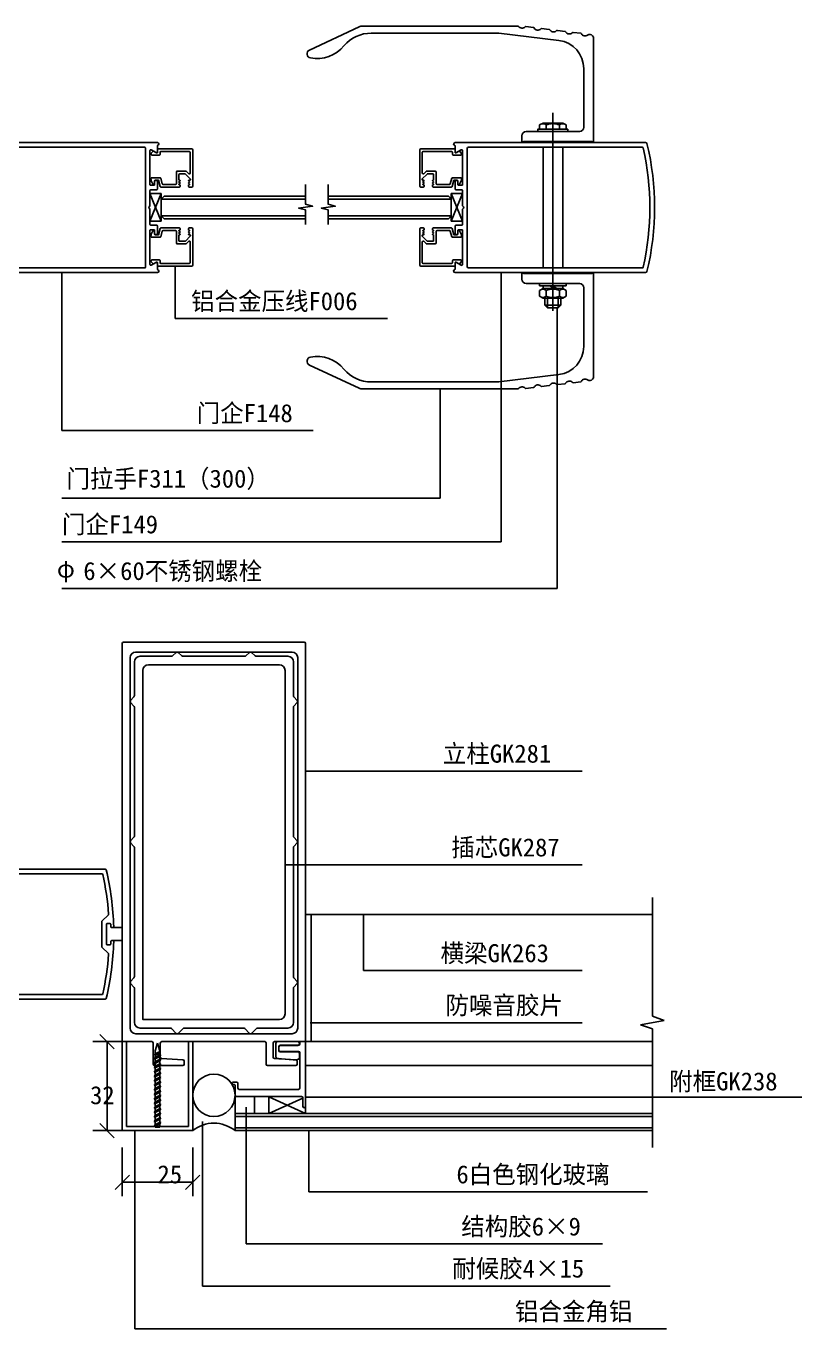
# Model space of a CAD drawing. Header units: metres. Extents: x 111638 to 112208, y 38871 to 39656.
# Drawn here: x 111933 to 112208.1, y 39155.9 to 39617.3 of the extents above; entities that cross this region are included whole.
import ezdxf

# ---------------------------------------------------------------- set-up
doc = ezdxf.new("R2010")
doc.units = ezdxf.units.M
for name, color, linetype in [('1', 1, 'Continuous'), ('AXIS', 3, 'Continuous'), ('DOTE', 1, 'Continuous'), ('PUB_DIM', 3, 'Continuous')]:
    doc.layers.add(name, color=color, linetype=linetype)

# ---------------------------------------------------------------- blocks, each defined once
blk = doc.blocks.new('SJJ')
at = {"layer": 'AXIS'}
for p, q in [((-8.2, 0.67), (-8.2, 5.54)), ((-7.7, 6.04), (-0.4, 6.04)), ((-6.7, 4.64), (-0.4, 4.64)), ((0.1, 5.54), (0.1, 5.14)), ((-7.2, 2.94), (-7.2, 4.14)), ((-0.4, 2.44), (-6.7, 2.44)), ((0.1, 0.3), (0.1, 1.94)), ((-2.05, -0.35), (-6.24, -0.07))]:
    blk.add_line(p, q, dxfattribs=at)
for centre, radius, start, end in [((-7.7, 5.54), 0.5, 90, 180), ((-6.7, 4.14), 0.5, 90, 180), ((-0.4, 5.54), 0.5, 0, 90), ((-0.4, 5.14), 0.5, 270, 0), ((-0.4, 5.14), 0.5, 270, 0), ((-7.7, 0.67), 0.5, 180, 254.02), ((-5.95, 6.79), 6.87, 254.02, 267.55), ((-6.7, 2.94), 0.5, 180, 270), ((-0.4, 1.94), 0.5, 360, 90), ((-0.4, 1.94), 0.5, 0, 90), ((-0.4, 1.94), 0.5, 0, 90), ((-0.4, 0.3), 0.5, 286.49, 0), ((-1.6, 4.36), 4.73, 264.63, 286.49)]:
    blk.add_arc(centre, radius, start, end, dxfattribs=at)
blk = doc.blocks.new('_ArchTick')
at = {"color": 0, "linetype": 'ByBlock'}
blk.add_lwpolyline([(-0.5, -0.5), (0.5, 0.5)], dxfattribs=at)

msp = doc.modelspace()

# ---------------------------------------------------------------- hatches: boundary and pattern name
at = {"layer": 'PUB_DIM'}
h = msp.add_hatch(dxfattribs=at)
h.set_pattern_fill('HEX', scale=10)
h.paths.add_polyline_path([(112007.1, 39238.63, 1), (111992.1, 39238.63, 1)])
h = msp.add_hatch(dxfattribs=at)
h.set_pattern_fill('DASH', scale=10)
h.paths.add_polyline_path([(111992.1, 39238.63), (111992.1, 39232.13), (111992.1, 39226.13, -0.35), (112007.1, 39226.13), (112007.1, 39232.13), (112007.1, 39238.63, -1)])
h = msp.add_hatch(dxfattribs=at)
h.set_pattern_fill('NET', scale=20)
h.paths.add_polyline_path([(112007.1, 39238.63, 0.41), (112007.6, 39238.13), (112019.1, 39238.13), (112019.1, 39232.13), (112007.1, 39232.13)])

# ---------------------------------------------------------------- linework, layer by layer
msp.add_line((112119.75, 39586.6), (112119.75, 39516.49))
at = {"layer": 'AXIS'}
for p, q in [((112116.92, 39520.96), (112116.92, 39518.52)), ((112122.57, 39518.52), (112116.92, 39518.52)), ((112117.87, 39517.58), (112116.92, 39518.52)), ((112117.87, 39520.96), (112117.87, 39517.58)), ((112121.63, 39520.96), (112121.63, 39517.58)), ((112121.63, 39517.58), (112122.57, 39518.52)), ((112122.57, 39520.96), (112122.57, 39518.52)), ((112121.63, 39517.58), (112117.87, 39517.58))]:
    msp.add_line(p, q, dxfattribs=at)
for points in [[(112115.04, 39580.75), (112115.04, 39582.28), (112116.26, 39582.98), (112123.23, 39582.98), (112124.45, 39582.28), (112124.45, 39580.75)], [(112117.39, 39582.28), (112117.39, 39580.75)], [(112122.1, 39582.28), (112122.1, 39580.75)], [(112117.39, 39521.67), (112117.39, 39523.65)], [(112122.1, 39521.67), (112122.1, 39523.65)]]:
    msp.add_lwpolyline(points, dxfattribs=at)
for points in [[(112115.64, 39582.62, -0.31), (112117.39, 39582.28)], [(112117.39, 39582.28, -0.2), (112122.1, 39582.28)], [(112122.1, 39582.28, -0.31), (112123.86, 39582.62)], [(112115.64, 39523.99, -0.31), (112117.39, 39523.65)], [(112117.39, 39523.65, -0.2), (112122.1, 39523.65)], [(112122.1, 39523.65, -0.31), (112123.86, 39523.99)], [(112117.39, 39521.67, -0.31), (112115.64, 39521.33)], [(112122.1, 39521.67, -0.2), (112117.39, 39521.67)], [(112123.86, 39521.33, -0.31), (112122.1, 39521.67)]]:
    msp.add_lwpolyline(points, format="xyb", dxfattribs=at)
for points in [[(112125.08, 39580.75), (112125.08, 39579.95), (112114.41, 39579.95), (112114.41, 39580.75)], [(112124.45, 39526.15), (112115.04, 39526.15), (112115.04, 39525.35), (112124.45, 39525.35)], [(112123.23, 39520.96), (112124.45, 39521.67), (112124.45, 39523.65), (112123.23, 39524.35), (112116.26, 39524.35), (112115.04, 39523.65), (112115.04, 39521.67), (112116.26, 39520.96)]]:
    msp.add_lwpolyline(points, close=True, dxfattribs=at)
msp.add_3dface([(112121.63, 39517.58), (112117.87, 39517.58), (112116.92, 39518.52), (112122.57, 39518.52)], dxfattribs=at)
at = {"layer": 'DOTE'}
for p, q in [((111981.92, 39557.05), (111980.92, 39556.05)), ((111980.92, 39556.05), (111980.92, 39550.05)), ((111981.92, 39557.05), (112032.1, 39557.05)), ((112082.75, 39557.05), (112040.14, 39557.05)), ((112083.75, 39556.05), (112082.75, 39557.05)), ((112083.75, 39556.05), (112083.75, 39550.05)), ((111980.92, 39550.05), (111981.92, 39549.05)), ((112083.75, 39550.05), (112082.75, 39549.05)), ((111981.92, 39549.05), (112032.1, 39549.05)), ((112082.75, 39549.05), (112040.14, 39549.05)), ((112032.1, 39302.63), (112155.02, 39302.63)), ((112032.1, 39257.63), (112155.02, 39257.63)), ((112032.1, 39249.13), (112155.02, 39249.13)), ((112007.1, 39232.13), (112007.1, 39226.13)), ((112007.1, 39232.13), (112155.02, 39232.13)), ((112007.1, 39226.13), (112155.02, 39226.13))]:
    msp.add_line(p, q, dxfattribs=at)
for points in [[(112126.7, 39615, -0.24), (112126.96, 39615.09), (112129.66, 39614.76, -0.24), (112129.88, 39614.61, 0.44), (112132.05, 39614.09, -0.17), (112132.98, 39614.35, -0.36), (112134.2, 39612.88), (112134.2, 39576.05), (112133.51, 39576.45), (112109.49, 39576.45), (112108.8, 39576.05), (112108.8, 39578.45, -0.41), (112110.3, 39579.95), (112129.2, 39579.95, 0.41), (112130.7, 39581.45), (112130.7, 39602.26, 0.38), (112121.92, 39612.19), (112100.62, 39614.8, 0.03), (112100.26, 39614.82), (112055.4, 39614.82, 0.22), (112045.7, 39610.32, -0.27), (112033.84, 39606.01, -0.73), (112033.46, 39608.84), (112051.05, 39617.04, -0.11), (112052.31, 39617.32), (112107.34, 39617.32, -0.24), (112107.58, 39617.2, 0.47), (112109.9, 39617.06, -0.24), (112110.16, 39617.16), (112112.86, 39616.82, -0.24), (112113.08, 39616.67, 0.51), (112115.5, 39616.37, -0.24), (112115.76, 39616.47), (112118.46, 39616.14, -0.24), (112118.68, 39615.98, 0.51), (112121.1, 39615.69, -0.24), (112121.36, 39615.78), (112124.06, 39615.45, -0.24), (112124.28, 39615.3, 0.51)], [(111913.1, 39557.65, -0.21), (111913.18, 39557.42, 0.02), (111913.18, 39548.69, -0.21), (111913.1, 39548.46), (111910.83, 39546.19, 0.22), (111910.74, 39545.96, 0.04), (111912.85, 39531.89, 0.35), (111913.14, 39531.65), (111975.02, 39531.65, 0.41), (111975.32, 39531.95), (111975.32, 39574.15, 0.41), (111975.02, 39574.45), (111913.14, 39574.45, 0.35), (111912.85, 39574.22, 0.04), (111910.74, 39560.15, 0.22), (111910.83, 39559.91)], [(111980.49, 39572.61, -0.41), (111980.79, 39572.91), (111990.89, 39572.91, -0.41), (111991.19, 39572.61), (111991.19, 39565.23, -0.67), (111990.67, 39565.02), (111989.87, 39565.82, 0.2), (111989.66, 39565.91), (111986.59, 39565.91, 0.41), (111986.29, 39565.61), (111986.29, 39561.51, -0.41), (111985.99, 39561.21), (111981.55, 39561.21, -0.34), (111981.26, 39561.43), (111980.74, 39563.39, 0.34), (111980.45, 39563.61), (111977.59, 39563.61, 0.42), (111977.29, 39563.31, 0.18), (111978.06, 39561.31, 0.69), (111978.59, 39561.51), (111978.59, 39562.41, -0.41), (111978.89, 39562.71), (111979.99, 39562.71), (111980.57, 39560.53, 0.34), (111980.86, 39560.31), (111987.29, 39560.31, 0.41), (111987.59, 39560.61), (111987.59, 39560.96, 0.41), (111987.44, 39561.11), (111987.34, 39561.11, -0.68), (111987.23, 39561.37), (111987.54, 39561.65, 0.68), (111987.44, 39561.91), (111987.34, 39561.91, -0.68), (111987.23, 39562.17), (111987.54, 39562.45, 0.68), (111987.44, 39562.71), (111987.34, 39562.71, -0.41), (111987.19, 39562.86), (111987.19, 39564.71, -0.41), (111987.49, 39565.01), (111989.29, 39565.01, -0.2), (111989.5, 39564.92), (111991.2, 39563.22, -0.67), (111990.99, 39562.71), (111990.74, 39562.71, 0.68), (111990.63, 39562.45), (111990.94, 39562.17, -0.68), (111990.84, 39561.91), (111990.74, 39561.91, 0.68), (111990.63, 39561.65), (111990.94, 39561.37, -0.68), (111990.84, 39561.11), (111990.74, 39561.11, 0.41), (111990.59, 39560.96), (111990.59, 39560.61, 0.41), (111990.89, 39560.31), (111991.79, 39560.31, 0.41), (111992.09, 39560.61), (111992.09, 39573.51, 0.41), (111991.79, 39573.81), (111979.89, 39573.81, 0.41), (111979.59, 39573.51), (111979.59, 39572.91, -0.58), (111978.99, 39572.56), (111978.28, 39572.97, 0.37), (111977.9, 39572.9), (111977.38, 39572.26, 0.63), (111977.69, 39571.61), (111980.19, 39571.61, 0.41), (111980.49, 39571.91)], [(112084.18, 39572.61, 0.41), (112083.88, 39572.91), (112073.78, 39572.91, 0.41), (112073.48, 39572.61), (112073.48, 39565.23, 0.67), (112073.99, 39565.02), (112074.79, 39565.82, -0.2), (112075, 39565.91), (112078.08, 39565.91, -0.41), (112078.38, 39565.61), (112078.38, 39561.51, 0.41), (112078.68, 39561.21), (112083.11, 39561.21, 0.34), (112083.4, 39561.43), (112083.93, 39563.39, -0.34), (112084.22, 39563.61), (112087.08, 39563.61, -0.42), (112087.38, 39563.31, -0.18), (112086.6, 39561.31, -0.69), (112086.08, 39561.51), (112086.08, 39562.41, 0.41), (112085.78, 39562.71), (112084.68, 39562.71), (112084.09, 39560.53, -0.34), (112083.8, 39560.31), (112077.38, 39560.31, -0.41), (112077.08, 39560.61), (112077.08, 39560.96, -0.41), (112077.23, 39561.11), (112077.33, 39561.11, 0.68), (112077.43, 39561.37), (112077.13, 39561.65, -0.68), (112077.23, 39561.91), (112077.33, 39561.91, 0.68), (112077.43, 39562.17), (112077.13, 39562.45, -0.68), (112077.23, 39562.71), (112077.33, 39562.71, 0.41), (112077.48, 39562.86), (112077.48, 39564.71, 0.41), (112077.18, 39565.01), (112075.38, 39565.01, 0.2), (112075.16, 39564.92), (112073.46, 39563.22, 0.67), (112073.68, 39562.71), (112073.93, 39562.71, -0.68), (112074.03, 39562.45), (112073.73, 39562.17, 0.68), (112073.83, 39561.91), (112073.93, 39561.91, -0.68), (112074.03, 39561.65), (112073.73, 39561.37, 0.68), (112073.83, 39561.11), (112073.93, 39561.11, -0.41), (112074.08, 39560.96), (112074.08, 39560.61, -0.41), (112073.78, 39560.31), (112072.88, 39560.31, -0.41), (112072.58, 39560.61), (112072.58, 39573.51, -0.41), (112072.88, 39573.81), (112084.78, 39573.81, -0.41), (112085.08, 39573.51), (112085.08, 39572.91, 0.58), (112085.68, 39572.56), (112086.38, 39572.97, -0.37), (112086.76, 39572.9), (112087.29, 39572.26, -0.63), (112086.98, 39571.61), (112084.48, 39571.61, -0.41), (112084.18, 39571.91)], [(112085.1, 39572.57, 0.58), (112085.4, 39572.4), (112087.3, 39573.5, -0.58), (112087.75, 39573.24), (112087.75, 39561.22, -0.41), (112087.45, 39560.92), (112086.4, 39560.92, -0.41), (112086.1, 39561.22), (112086.1, 39562.27, 0.41), (112085.8, 39562.57), (112085.4, 39562.57, 0.41), (112085.1, 39562.27), (112085.1, 39559.61, 0.41), (112085.4, 39559.31), (112087.45, 39559.31, -0.41), (112087.75, 39559.01), (112087.75, 39553.62), (112088.03, 39553.34, -0.41), (112088.03, 39552.77), (112087.75, 39552.49), (112087.75, 39547.09, -0.41), (112087.45, 39546.79), (112085.4, 39546.79, 0.41), (112085.1, 39546.49), (112085.1, 39543.83, 0.41), (112085.4, 39543.53), (112085.8, 39543.53, 0.41), (112086.1, 39543.83), (112086.1, 39544.88, -0.41), (112086.4, 39545.18), (112087.45, 39545.18, -0.41), (112087.75, 39544.88), (112087.75, 39532.87, -0.58), (112087.3, 39532.61), (112085.4, 39533.71, 0.58), (112085.1, 39533.53), (112085.1, 39531.3, -0.31), (112084.9, 39531.02, 0.31), (112084.58, 39530.55), (112084.58, 39530.55, 0.41), (112085.08, 39530.05), (112152.63, 39530.05, 0.35), (112153.12, 39530.44, 0.12), (112153.12, 39575.67, 0.35), (112152.63, 39576.05), (112085.08, 39576.05, 0.41), (112084.58, 39575.55), (112084.58, 39575.55, 0.31), (112084.9, 39575.08, -0.31), (112085.1, 39574.8)], [(112151.43, 39531.65, 0.35), (112151.82, 39531.97, 0.11), (112151.82, 39574.14, 0.35), (112151.43, 39574.45), (112089.85, 39574.45, 0.41), (112089.35, 39573.95), (112089.35, 39532.15, 0.41), (112089.85, 39531.65)], [(111980.49, 39533.5, 0.41), (111980.79, 39533.2), (111990.89, 39533.2, 0.41), (111991.19, 39533.5), (111991.19, 39540.87, 0.67), (111990.67, 39541.09), (111989.87, 39540.28, -0.2), (111989.66, 39540.2), (111986.59, 39540.2, -0.41), (111986.29, 39540.5), (111986.29, 39544.6, 0.41), (111985.99, 39544.9), (111981.55, 39544.9, 0.34), (111981.26, 39544.67), (111980.74, 39542.72, -0.34), (111980.45, 39542.5), (111977.59, 39542.5, -0.42), (111977.29, 39542.8, -0.18), (111978.06, 39544.8, -0.69), (111978.59, 39544.6), (111978.59, 39543.7, 0.41), (111978.89, 39543.4), (111979.99, 39543.4), (111980.57, 39545.57, -0.34), (111980.86, 39545.8), (111987.29, 39545.8, -0.41), (111987.59, 39545.5), (111987.59, 39545.15, -0.41), (111987.44, 39545), (111987.34, 39545, 0.68), (111987.23, 39544.74), (111987.54, 39544.46, -0.68), (111987.44, 39544.2), (111987.34, 39544.2, 0.68), (111987.23, 39543.94), (111987.54, 39543.66, -0.68), (111987.44, 39543.4), (111987.34, 39543.4, 0.41), (111987.19, 39543.25), (111987.19, 39541.4, 0.41), (111987.49, 39541.1), (111989.29, 39541.1, 0.2), (111989.5, 39541.18), (111991.2, 39542.88, 0.67), (111990.99, 39543.4), (111990.74, 39543.4, -0.68), (111990.63, 39543.66), (111990.94, 39543.94, 0.68), (111990.84, 39544.2), (111990.74, 39544.2, -0.68), (111990.63, 39544.46), (111990.94, 39544.74, 0.68), (111990.84, 39545), (111990.74, 39545, -0.41), (111990.59, 39545.15), (111990.59, 39545.5, -0.41), (111990.89, 39545.8), (111991.79, 39545.8, -0.41), (111992.09, 39545.5), (111992.09, 39532.6, -0.41), (111991.79, 39532.3), (111979.89, 39532.3, -0.41), (111979.59, 39532.6), (111979.59, 39533.2, 0.58), (111978.99, 39533.54), (111978.28, 39533.14, -0.37), (111977.9, 39533.21), (111977.38, 39533.84, -0.63), (111977.69, 39534.5), (111980.19, 39534.5, -0.41), (111980.49, 39534.2)], [(112084.18, 39533.5, -0.41), (112083.88, 39533.2), (112073.78, 39533.2, -0.41), (112073.48, 39533.5), (112073.48, 39540.87, -0.67), (112073.99, 39541.09), (112074.79, 39540.28, 0.2), (112075, 39540.2), (112078.08, 39540.2, 0.41), (112078.38, 39540.5), (112078.38, 39544.6, -0.41), (112078.68, 39544.9), (112083.11, 39544.9, -0.34), (112083.4, 39544.67), (112083.93, 39542.72, 0.34), (112084.22, 39542.5), (112087.08, 39542.5, 0.42), (112087.38, 39542.8, 0.18), (112086.6, 39544.8, 0.69), (112086.08, 39544.6), (112086.08, 39543.7, -0.41), (112085.78, 39543.4), (112084.68, 39543.4), (112084.09, 39545.57, 0.34), (112083.8, 39545.8), (112077.38, 39545.8, 0.41), (112077.08, 39545.5), (112077.08, 39545.15, 0.41), (112077.23, 39545), (112077.33, 39545, -0.68), (112077.43, 39544.74), (112077.13, 39544.46, 0.68), (112077.23, 39544.2), (112077.33, 39544.2, -0.68), (112077.43, 39543.94), (112077.13, 39543.66, 0.68), (112077.23, 39543.4), (112077.33, 39543.4, -0.41), (112077.48, 39543.25), (112077.48, 39541.4, -0.41), (112077.18, 39541.1), (112075.38, 39541.1, -0.2), (112075.16, 39541.18), (112073.46, 39542.88, -0.67), (112073.68, 39543.4), (112073.93, 39543.4, 0.68), (112074.03, 39543.66), (112073.73, 39543.94, -0.68), (112073.83, 39544.2), (112073.93, 39544.2, 0.68), (112074.03, 39544.46), (112073.73, 39544.74, -0.68), (112073.83, 39545), (112073.93, 39545, 0.41), (112074.08, 39545.15), (112074.08, 39545.5, 0.41), (112073.78, 39545.8), (112072.88, 39545.8, 0.41), (112072.58, 39545.5), (112072.58, 39532.6, 0.41), (112072.88, 39532.3), (112084.78, 39532.3, 0.41), (112085.08, 39532.6), (112085.08, 39533.2, -0.58), (112085.68, 39533.54), (112086.38, 39533.14, 0.37), (112086.76, 39533.21), (112087.29, 39533.84, 0.63), (112086.98, 39534.5), (112084.48, 39534.5, 0.41), (112084.18, 39534.2)], [(112126.7, 39491.11, 0.24), (112126.96, 39491.01), (112129.66, 39491.34, 0.24), (112129.88, 39491.5, -0.44), (112132.05, 39492.02, 0.17), (112132.98, 39491.76, 0.36), (112134.2, 39493.23), (112134.2, 39530.05), (112133.51, 39529.65), (112109.49, 39529.65), (112108.8, 39530.05), (112108.8, 39527.65, 0.41), (112110.3, 39526.15), (112129.2, 39526.15, -0.41), (112130.7, 39524.65), (112130.7, 39503.85, -0.38), (112121.92, 39493.92), (112100.62, 39491.31, -0.03), (112100.26, 39491.28), (112055.4, 39491.28, -0.22), (112045.7, 39495.78, 0.27), (112033.84, 39500.1, 0.73), (112033.46, 39497.26), (112051.05, 39489.06, 0.11), (112052.31, 39488.78), (112107.34, 39488.78, 0.24), (112107.58, 39488.91, -0.47), (112109.9, 39489.04, 0.24), (112110.16, 39488.95), (112112.86, 39489.28, 0.24), (112113.08, 39489.43, -0.51), (112115.5, 39489.73, 0.24), (112115.76, 39489.64), (112118.46, 39489.97, 0.24), (112118.68, 39490.12, -0.51), (112121.1, 39490.42, 0.24), (112121.36, 39490.33), (112124.06, 39490.66, 0.24), (112124.28, 39490.81, -0.51)], [(111988.63, 39251.18), (111981.07, 39251.68, -0.39), (111980.6, 39252.18), (111980.6, 39257.13, -0.41), (111981.1, 39257.63), (112017.6, 39257.63, -0.41), (112018.1, 39257.13), (112018.1, 39249.63, 0.41), (112018.6, 39249.13), (112028.6, 39249.13, 0.41), (112029.1, 39249.63), (112029.1, 39250.68, 0.39), (112028.63, 39251.18), (112021.07, 39251.68, -0.39), (112020.6, 39252.18), (112020.6, 39257.13, -0.41), (112021.1, 39257.63), (112031.9, 39257.63, 0.41), (112032.1, 39257.83), (112032.1, 39398.63, 0.41), (112031.6, 39399.13), (111967.6, 39399.13, 0.41), (111967.1, 39398.63), (111967.1, 39257.83, 0.41), (111967.3, 39257.63), (111977.6, 39257.63, -0.41), (111978.1, 39257.13), (111978.1, 39249.63, 0.41), (111978.6, 39249.13), (111988.6, 39249.13, 0.41), (111989.1, 39249.63), (111989.1, 39250.68, 0.39)], [(112014.24, 39394.27, 0.2), (112014.6, 39394.13), (112025.8, 39394.13, -0.41), (112027.8, 39392.13), (112027.8, 39380.13, 0.2), (112027.94, 39379.77), (112029.15, 39378.48, -0.41), (112029.15, 39377.77), (112027.94, 39376.48, 0.2), (112027.8, 39376.13), (112027.8, 39330.38, 0.2), (112027.94, 39330.02), (112029.15, 39328.73, -0.41), (112029.15, 39328.02), (112027.94, 39326.73, 0.2), (112027.8, 39326.38), (112027.8, 39280.63, 0.2), (112027.94, 39280.27), (112029.15, 39278.98, -0.41), (112029.15, 39278.27), (112027.94, 39276.98, 0.2), (112027.8, 39276.63), (112027.8, 39264.43, -0.41), (112025.8, 39262.43), (112015.01, 39262.43, 0.2), (112014.66, 39262.28), (112012.95, 39260.57, -0.41), (112012.24, 39260.57), (112010.54, 39262.28, 0.2), (112010.18, 39262.43), (111989.01, 39262.43, 0.2), (111988.66, 39262.28), (111986.95, 39260.57, -0.41), (111986.24, 39260.57), (111984.54, 39262.28, 0.2), (111984.18, 39262.43), (111973.4, 39262.43, -0.41), (111971.4, 39264.43), (111971.4, 39276.63, 0.2), (111971.25, 39276.98), (111970.04, 39278.27, -0.41), (111970.04, 39278.98), (111971.25, 39280.27, 0.2), (111971.4, 39280.63), (111971.4, 39326.38, 0.2), (111971.25, 39326.73), (111970.04, 39328.02, -0.41), (111970.04, 39328.73), (111971.25, 39330.02, 0.2), (111971.4, 39330.38), (111971.4, 39376.13, 0.2), (111971.25, 39376.48), (111970.04, 39377.77, -0.41), (111970.04, 39378.48), (111971.25, 39379.77, 0.2), (111971.4, 39380.13), (111971.4, 39392.13, -0.41), (111973.4, 39394.13), (111984.6, 39394.13, 0.2), (111984.95, 39394.27), (111986.24, 39395.48, -0.41), (111986.95, 39395.48), (111988.24, 39394.27, 0.2), (111988.6, 39394.13), (112010.6, 39394.13, 0.2), (112010.95, 39394.27), (112012.24, 39395.48, -0.41), (112012.95, 39395.48)], [(111969.9, 39393.63), (111969.9, 39262.43, 0.41), (111971.9, 39260.43), (112027.3, 39260.43, 0.41), (112029.3, 39262.43), (112029.3, 39393.63, 0.41), (112027.3, 39395.63), (111971.9, 39395.63, 0.41)], [(111976.4, 39391.13, 0.41), (111974.4, 39389.13), (111974.4, 39265.43), (112022.8, 39265.43, 0.41), (112024.8, 39267.43), (112024.8, 39389.13, 0.41), (112022.8, 39391.13)], [(111959.92, 39291.11, -0.21), (111959.83, 39291.33, 0.02), (111959.83, 39300.07, -0.21), (111959.92, 39300.29), (111962.18, 39302.56, 0.22), (111962.27, 39302.79, 0.04), (111960.17, 39316.87, 0.35), (111959.88, 39317.1), (111898, 39317.1, 0.41), (111897.7, 39316.8), (111897.7, 39274.6, 0.41), (111898, 39274.3), (111959.88, 39274.3, 0.35), (111960.17, 39274.53, 0.04), (111962.27, 39288.61, 0.22), (111962.18, 39288.84)]]:
    msp.add_lwpolyline(points, format="xyb", close=True, dxfattribs=at)
for points in [[(111911.87, 39576.05), (111979.59, 39576.05, -0.41), (111980.09, 39575.55), (111980.09, 39575.55, -0.31), (111979.76, 39575.08, 0.31), (111979.57, 39574.8), (111979.57, 39572.57, -0.58), (111979.27, 39572.4), (111977.37, 39573.5, 0.58), (111976.92, 39573.24), (111976.92, 39561.22, 0.41), (111977.22, 39560.92), (111978.27, 39560.92, 0.41), (111978.57, 39561.22), (111978.57, 39562.27, -0.41), (111978.87, 39562.57), (111979.27, 39562.57, -0.41), (111979.57, 39562.27), (111979.57, 39559.61, -0.41), (111979.27, 39559.31), (111977.22, 39559.31, 0.41), (111976.92, 39559.01), (111976.92, 39553.62), (111976.63, 39553.34, 0.41), (111976.63, 39552.77), (111976.92, 39552.49), (111976.92, 39547.09, 0.41), (111977.22, 39546.79), (111979.27, 39546.79, -0.41), (111979.57, 39546.49), (111979.57, 39543.83, -0.41), (111979.27, 39543.53), (111978.87, 39543.53, -0.41), (111978.57, 39543.83), (111978.57, 39544.88, 0.41), (111978.27, 39545.18), (111977.22, 39545.18, 0.41), (111976.92, 39544.88), (111976.92, 39532.87, 0.58), (111977.37, 39532.61), (111979.27, 39533.71, -0.58), (111979.57, 39533.53), (111979.57, 39531.3, 0.31), (111979.76, 39531.02, -0.31), (111980.09, 39530.55), (111980.09, 39530.55, -0.41), (111979.59, 39530.05), (111911.87, 39530.05, -0.35)], [(111893.43, 39318.7), (111961.15, 39318.7, -0.35), (111961.44, 39318.47, -0.05), (111964.1, 39298.31, -0.42), (111963.8, 39298), (111963.4, 39298, -0.41), (111963.1, 39298.29), (111963.07, 39299.21, 0.4), (111962.77, 39299.5), (111961.77, 39299.5, 0.43), (111961.47, 39299.19, -0.02), (111961.47, 39292.21, 0.43), (111961.77, 39291.9), (111962.77, 39291.9, 0.4), (111963.07, 39292.19), (111963.1, 39293.11, -0.41), (111963.4, 39293.4), (111963.8, 39293.4, -0.42), (111964.1, 39293.09, -0.05), (111961.44, 39272.93, -0.35), (111961.15, 39272.7), (111893.43, 39272.7, -0.41)], [(112028.6, 39256.33), (112023.1, 39256.33), (112029.6, 39256.33, 0.41), (112030.1, 39256.83), (112030.1, 39257.43, -0.41), (112030.3, 39257.63), (112031.9, 39257.63, -0.41), (112032.1, 39257.43), (112032.1, 39234.73, -1), (112031.1, 39234.73), (112031.1, 39237.73, 0.41), (112030.6, 39238.23), (112007.6, 39238.23, -0.42), (112007.1, 39238.73), (112007.1, 39242.13, 0.41), (112006.8, 39242.43), (112006.4, 39242.43, -0.41), (112006.1, 39242.73), (112006.1, 39242.93, -0.41), (112006.4, 39243.23), (112007.8, 39243.23, -0.41), (112008.1, 39242.93), (112008.1, 39241.23, 0.41), (112008.6, 39240.73), (112029.6, 39240.73, 0.41), (112030.1, 39241.23), (112030.1, 39253.63, 0.41), (112029.6, 39254.13), (112023.1, 39254.13, -0.41), (112022.6, 39254.63), (112022.6, 39255.83, -0.41), (112023.1, 39256.33)]]:
    msp.add_lwpolyline(points, format="xyb", dxfattribs=at)
at = {"layer": 'PUB_DIM'}
for p, q in [((112116.26, 39531.65), (112116.26, 39574.45)), ((112123.23, 39531.65), (112123.23, 39574.45)), ((111980.92, 39548.24), (111976.92, 39558.01)), ((111980.92, 39558.01), (111976.92, 39548.24)), ((111980.92, 39558.01), (111976.92, 39558.01)), ((111980.92, 39548.24), (111980.92, 39558.01)), ((112032.1, 39556.05), (111980.92, 39556.05)), ((112040.14, 39556.05), (112083.75, 39556.05)), ((112083.75, 39548.24), (112083.75, 39558.01)), ((112083.75, 39558.01), (112087.75, 39558.01)), ((112083.75, 39558.01), (112087.75, 39548.24)), ((112083.75, 39548.24), (112087.75, 39558.01)), ((111980.92, 39550.05), (112032.1, 39550.05)), ((112083.75, 39550.05), (112040.14, 39550.05)), ((111976.92, 39548.24), (111980.92, 39548.24)), ((112087.75, 39548.24), (112083.75, 39548.24)), ((111985.84, 39532.3), (111985.84, 39513.69)), ((111945.73, 39530.05), (111945.73, 39474.04)), ((112101.37, 39530.05), (112101.37, 39434.66)), ((112120.1, 39524.35), (112118.64, 39525.35)), ((112121.11, 39524.35), (112119.65, 39525.35)), ((111985.84, 39513.69), (112061.12, 39513.69)), ((112121.23, 39517.58), (112121.23, 39418.13)), ((112079.83, 39488.78), (112079.83, 39450.06)), ((111945.73, 39474.04), (112034.75, 39474.04)), ((112079.83, 39450.06), (111945.73, 39450.06)), ((112101.37, 39434.66), (111945.73, 39434.66)), ((112121.23, 39418.13), (111945.73, 39418.13)), ((112032.1, 39353.44), (112063.4, 39353.44)), ((112063.4, 39353.44), (112130.17, 39353.44)), ((112024.8, 39320.24), (112049.6, 39320.24)), ((112049.6, 39320.24), (112130.17, 39320.24)), ((112155.02, 39308.63), (112155.02, 39266.63)), ((112052.62, 39302.63), (112052.62, 39282.77)), ((111963.6, 39298), (111967.1, 39298)), ((111963.6, 39293.4), (111967.1, 39293.4)), ((112052.62, 39282.77), (112130.17, 39282.77)), ((112033.73, 39264.33), (112049.05, 39264.33)), ((112049.05, 39264.33), (112130.17, 39264.33)), ((112159.22, 39265.1), (112150.82, 39263.62)), ((112155.02, 39266.63), (112159.22, 39265.1)), ((112150.82, 39263.62), (112155.02, 39262.13)), ((112155.02, 39262.13), (112155.02, 39220.13)), ((111971.6, 39257.63), (111956.71, 39257.63)), ((111961.71, 39226.13), (111961.71, 39257.63)), ((111967.1, 39257.83), (111967.1, 39226.13)), ((111968.6, 39257.63), (111968.6, 39227.63)), ((111979.55, 39257.13), (111978.76, 39254.35)), ((111980.44, 39254.35), (111979.55, 39257.13)), ((111990.6, 39227.63), (111990.6, 39257.63)), ((111992.1, 39226.13), (111992.1, 39257.63)), ((111980.77, 39252.85), (111978.41, 39251.59)), ((111978.75, 39252.05), (111978.41, 39251.59)), ((111980.77, 39251.29), (111978.41, 39250.03)), ((111978.75, 39250.49), (111978.41, 39250.03)), ((111978.42, 39251.59), (111978.76, 39251.5)), ((111979.03, 39253.46), (111978.5, 39252.9)), ((111978.5, 39252.9), (111978.84, 39252.8)), ((111980.47, 39253.95), (111978.51, 39252.91)), ((111980.43, 39252.95), (111978.75, 39252.05)), ((111980.43, 39252.4), (111978.75, 39251.5)), ((111980.43, 39251.39), (111978.75, 39250.49)), ((111980.43, 39250.83), (111978.75, 39249.94)), ((111978.76, 39254.35), (111978.76, 39227.32)), ((111980.13, 39253.49), (111978.84, 39252.81)), ((111979.97, 39253.96), (111979.03, 39253.46)), ((111979.97, 39253.96), (111980.47, 39253.95)), ((111980.47, 39253.95), (111980.13, 39253.49)), ((111980.43, 39252.95), (111980.77, 39252.85)), ((111980.77, 39252.85), (111980.43, 39252.4)), ((111980.77, 39251.29), (111980.43, 39250.83)), ((111980.44, 39254.35), (111980.44, 39227.32)), ((111980.44, 39251.38), (111980.78, 39251.29)), ((111978.41, 39250.03), (111978.75, 39249.94)), ((111980.77, 39249.7), (111978.41, 39248.44)), ((111978.75, 39248.9), (111978.41, 39248.44)), ((111980.77, 39248.14), (111978.41, 39246.87)), ((111978.75, 39247.33), (111978.41, 39246.87)), ((111980.77, 39246.57), (111978.41, 39245.31)), ((111978.75, 39245.77), (111978.41, 39245.31)), ((111978.42, 39248.44), (111978.76, 39248.34)), ((111978.42, 39246.87), (111978.76, 39246.78)), ((111980.43, 39249.8), (111978.75, 39248.9)), ((111980.43, 39249.24), (111978.75, 39248.34)), ((111980.43, 39248.23), (111978.75, 39247.33)), ((111980.43, 39247.68), (111978.75, 39246.78)), ((111980.43, 39246.67), (111978.75, 39245.77)), ((111980.43, 39246.11), (111978.75, 39245.22)), ((111980.43, 39249.79), (111980.77, 39249.7)), ((111980.77, 39249.7), (111980.43, 39249.24)), ((111980.77, 39248.14), (111980.43, 39247.68)), ((111980.77, 39246.57), (111980.43, 39246.11)), ((111980.44, 39248.23), (111980.78, 39248.14)), ((111980.44, 39246.67), (111980.78, 39246.57)), ((111978.41, 39245.31), (111978.75, 39245.22)), ((111980.77, 39244.98), (111978.41, 39243.72)), ((111978.75, 39244.18), (111978.41, 39243.72)), ((111980.77, 39243.42), (111978.41, 39242.16)), ((111978.75, 39242.61), (111978.41, 39242.16)), ((111978.41, 39242.16), (111978.75, 39242.06)), ((111980.77, 39241.83), (111978.41, 39240.57)), ((111978.75, 39241.02), (111978.41, 39240.57)), ((111978.42, 39243.72), (111978.76, 39243.63)), ((111980.43, 39245.08), (111978.75, 39244.18)), ((111980.43, 39244.52), (111978.75, 39243.63)), ((111980.43, 39243.52), (111978.75, 39242.61)), ((111980.43, 39242.96), (111978.75, 39242.06)), ((111980.43, 39241.93), (111978.75, 39241.02)), ((111980.43, 39241.37), (111978.75, 39240.47)), ((111980.43, 39245.08), (111980.77, 39244.98)), ((111980.77, 39244.98), (111980.43, 39244.52)), ((111980.77, 39243.42), (111980.43, 39242.96)), ((111980.43, 39241.92), (111980.77, 39241.83)), ((111980.77, 39241.83), (111980.43, 39241.37)), ((111980.44, 39243.51), (111980.78, 39243.42)), ((111980.77, 39240.17), (111978.41, 39238.91)), ((111978.75, 39239.37), (111978.41, 39238.91)), ((111978.41, 39238.91), (111978.75, 39238.81)), ((111980.77, 39238.56), (111978.41, 39237.3)), ((111978.75, 39237.75), (111978.41, 39237.3)), ((111980.77, 39236.99), (111978.41, 39235.73)), ((111978.42, 39240.57), (111978.76, 39240.47)), ((111978.42, 39237.3), (111978.76, 39237.2)), ((111980.43, 39240.27), (111978.75, 39239.37)), ((111980.43, 39239.71), (111978.75, 39238.81)), ((111980.43, 39238.65), (111978.75, 39237.75)), ((111980.43, 39238.1), (111978.75, 39237.2)), ((111980.43, 39237.09), (111978.75, 39236.19)), ((111980.43, 39236.54), (111978.75, 39235.64)), ((111980.77, 39240.17), (111980.43, 39239.71)), ((111980.77, 39238.56), (111980.43, 39238.1)), ((111980.77, 39236.99), (111980.43, 39236.54)), ((111980.44, 39240.26), (111980.78, 39240.17)), ((111980.44, 39238.65), (111980.78, 39238.56)), ((111980.44, 39237.09), (111980.78, 39236.99)), ((112007.1, 39232.13), (112007.1, 39238.63)), ((112032.1, 39232.13), (112019.1, 39238.13)), ((112019.1, 39238.13), (112019.1, 39232.13)), ((112019.1, 39232.13), (112031.1, 39237.67)), ((112032.1, 39237.99), (112045.11, 39237.99)), ((112045.11, 39237.99), (112208.06, 39237.99)), ((111978.75, 39236.19), (111978.41, 39235.73)), ((111978.41, 39235.73), (111978.75, 39235.64)), ((111980.77, 39235.4), (111978.41, 39234.14)), ((111978.75, 39234.6), (111978.41, 39234.14)), ((111980.77, 39233.84), (111978.41, 39232.58)), ((111978.75, 39233.04), (111978.41, 39232.58)), ((111978.41, 39232.58), (111978.75, 39232.48)), ((111980.77, 39232.25), (111978.41, 39230.99)), ((111978.42, 39234.14), (111978.76, 39234.05)), ((111980.43, 39235.5), (111978.75, 39234.6)), ((111980.43, 39234.94), (111978.75, 39234.05)), ((111980.43, 39233.94), (111978.75, 39233.04)), ((111980.43, 39233.38), (111978.75, 39232.48)), ((111980.43, 39232.35), (111978.75, 39231.44)), ((111980.43, 39231.79), (111978.75, 39230.89)), ((111980.43, 39235.5), (111980.77, 39235.4)), ((111980.77, 39235.4), (111980.43, 39234.94)), ((111980.77, 39233.84), (111980.43, 39233.38)), ((111980.43, 39232.34), (111980.77, 39232.25)), ((111980.77, 39232.25), (111980.43, 39231.79)), ((111980.44, 39233.93), (111980.78, 39233.84)), ((112010.98, 39234.44), (112010.98, 39185.97)), ((112032.1, 39234.63), (112032.1, 39232.13)), ((111968.6, 39227.63), (111990.6, 39227.63)), ((111978.75, 39231.44), (111978.41, 39230.99)), ((111980.77, 39230.59), (111978.41, 39229.33)), ((111978.75, 39229.79), (111978.41, 39229.33)), ((111978.41, 39229.33), (111978.75, 39229.24)), ((111980.77, 39228.98), (111978.41, 39227.72)), ((111978.75, 39228.17), (111978.41, 39227.72)), ((111978.41, 39227.72), (111978.75, 39227.62)), ((111978.42, 39230.99), (111978.76, 39230.89)), ((111980.43, 39230.69), (111978.75, 39229.79)), ((111980.43, 39230.13), (111978.75, 39229.24)), ((111980.43, 39229.07), (111978.75, 39228.17)), ((111980.43, 39228.52), (111978.75, 39227.62)), ((111980.44, 39227.32), (111978.76, 39227.32)), ((111980.77, 39230.59), (111980.43, 39230.13)), ((111980.43, 39229.07), (111980.77, 39228.98)), ((111980.77, 39228.98), (111980.43, 39228.52)), ((111980.44, 39230.68), (111980.78, 39230.59)), ((111995.52, 39229.39), (111995.52, 39171.08)), ((112007.1, 39231.13), (112155.02, 39231.13)), ((112007.1, 39227.13), (112155.02, 39227.13)), ((111971.6, 39226.13), (111956.71, 39226.13)), ((111967.1, 39226.13), (111992.1, 39226.13)), ((111971.6, 39226.13), (111971.6, 39155.88)), ((111977.26, 39226.13), (111981.94, 39226.13)), ((112033.29, 39226.13), (112033.29, 39204.44)), ((111967.1, 39220.13), (111967.1, 39202.85)), ((111992.1, 39220.13), (111992.1, 39202.85)), ((111967.1, 39207.85), (111992.1, 39207.85)), ((112033.29, 39204.44), (112153.31, 39204.44)), ((112010.98, 39185.97), (112137.37, 39185.97)), ((111995.52, 39171.08), (112140.04, 39171.08)), ((111971.6, 39155.88), (112160.02, 39155.88))]:
    msp.add_line(p, q, dxfattribs=at)
for points in [[(112032.1, 39561.19), (112032.1, 39554.19), (112034.59, 39553.53), (112029.61, 39552.86), (112032.1, 39552.19), (112032.1, 39547.05)], [(112040.14, 39561.19), (112040.14, 39554.19), (112042.63, 39553.53), (112037.66, 39552.86), (112040.14, 39552.19), (112040.14, 39547.05)]]:
    msp.add_lwpolyline(points, dxfattribs=at)
for points in [[(112116.26, 39524.35), (112123.23, 39524.35), (112123.23, 39525.35), (112116.26, 39525.35)], [(112034.1, 39257.63), (112032.1, 39257.63), (112032.1, 39302.63), (112034.1, 39302.63)]]:
    msp.add_lwpolyline(points, close=True, dxfattribs=at)
msp.add_circle((111999.6, 39238.63), 7.5, dxfattribs=at)
msp.add_arc((111999.6, 39216.69), 12.06, 51.53, 128.47, dxfattribs=at)

# ---------------------------------------------------------------- block references
at = {"layer": '1'}
msp.add_blockref('SJJ', (112029.79, 39251.59), dxfattribs=at)
at = {"layer": 'PUB_DIM', "xscale": 5.1, "yscale": 5.1, "zscale": 5.1}
for p, rotation in [((111961.71, 39257.63), 90), ((111961.71, 39226.13), 270), ((111967.1, 39207.85), 180)]:
    msp.add_blockref('_ArchTick', p, dxfattribs=dict(at, rotation=rotation))
msp.add_blockref('_ArchTick', (111992.1, 39207.85), dxfattribs=at)

# ---------------------------------------------------------------- texts
at = {"layer": 'PUB_DIM'}
for s, height, p in [('铝合金压线F006', 6.4, (111991.52, 39516.69)), ('门企F148', 6.4, (111993.5, 39477.04)), ('门拉手F311（300）', 6.4, (111947.34, 39453.83)), ('门企F149', 6.4, (111945.73, 39437.66)), ('φ', 6.2, (111943.92, 39421.99)), ('6×60不锈钢螺栓', 6.4, (111953.31, 39421.13)), ('立柱GK281', 6.4, (112080.75, 39356.44)), ('插芯GK287', 6.4, (112083.75, 39323.24)), ('横梁GK263', 6.4, (112079.95, 39285.77)), ('防噪音胶片', 6.4, (112081.71, 39267.33)), ('附框GK238', 6.4, (112160.99, 39240.37)), ('6白色钢化玻璃', 6.4, (112085.57, 39207.44)), ('结构胶6×9', 6.4, (112087.31, 39188.97)), ('耐候胶4×15', 6.4, (112084.11, 39174.08)), ('铝合金角铝', 6.4, (112106.34, 39158.88))]:
    msp.add_text(s, height=height, dxfattribs=at).set_placement(p)
at = {"layer": 'PUB_DIM', "char_height": 6.4, "attachment_point": 1}
for s, insert in [('\\A1;32', (111955.71, 39241.88)), ('\\A1;25', (111979.6, 39213.85))]:
    msp.add_mtext(s, dxfattribs=dict(at, insert=insert))

doc.saveas('drawing.dxf')
